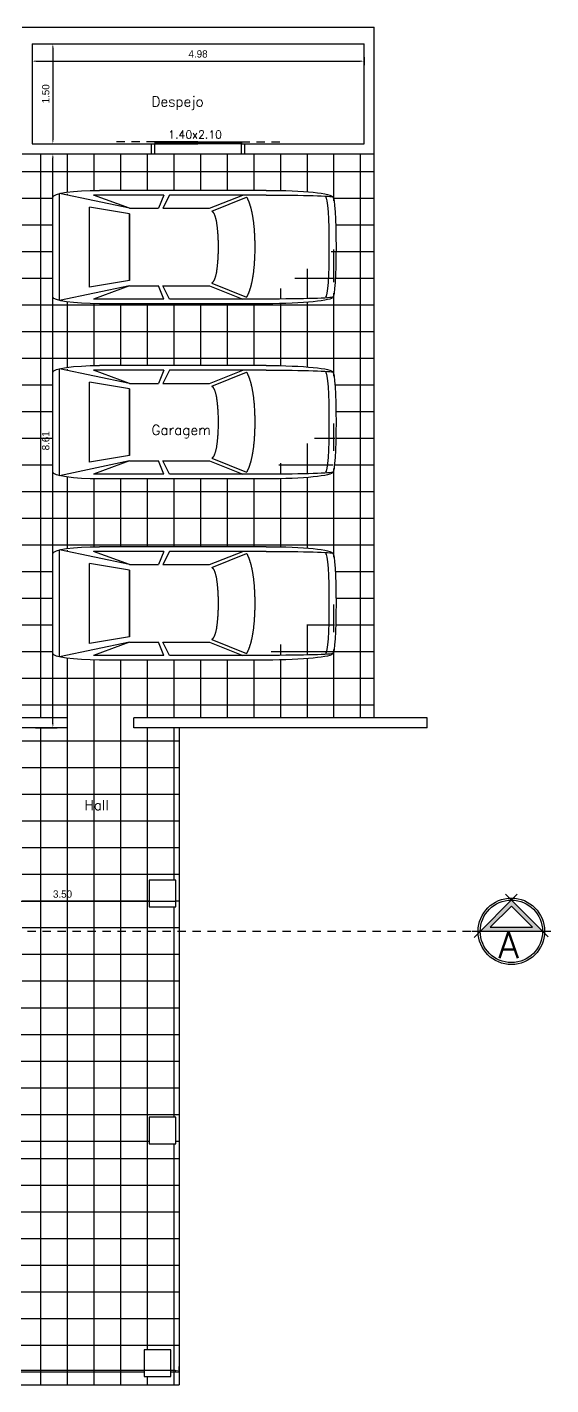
# Model space of a CAD drawing. Extents: x 381 to 417.7, y 184.4 to 253.5.
# Drawn here: x 409.79 to 417.66, y 233.14 to 253.5 of the extents above; entities that cross this region are included whole.
import ezdxf

# ---------------------------------------------------------------- set-up
doc = ezdxf.new("R2010")
doc.units = 0
doc.header["$MEASUREMENT"] = 0
doc.linetypes.add('HIDDEN2', pattern=[0.1875, 0.125, -0.0625])
doc.layers.get('0').update_dxf_attribs({"linetype": 'CONTINUOUS'})
doc.layers.get('DEFPOINTS').update_dxf_attribs({"linetype": 'CONTINUOUS'})
for name, color, linetype in [('COTAEX', 7, 'CONTINUOUS'), ('MOBIL', 7, 'CONTINUOUS'), ('PAREDE', 6, 'CONTINUOUS'), ('PROJECAO', 1, 'HIDDEN2')]:
    doc.layers.add(name, color=color, linetype=linetype)
doc.styles.add('ADRIANA', font='romans.shx', dxfattribs={"height": 0.12})
doc.styles.add('COMODOS', font='romans.shx', dxfattribs={"height": 0.15})
doc.styles.add('EXECUÇÃO', font='', dxfattribs={"height": 0.11})
doc.styles.get('EXECUÇÃO').set_extended_font_data('AvantGarde Md BT')
doc.dimstyles.new('COTAEXEC', dxfattribs={"dimscale": 0.05, "dimtxt": 0.11, "dimasz": 1.2, "dimexe": 1.25, "dimexo": 4, "dimgap": 1, "dimtad": 1, "dimrnd": 0.005, "dimzin": 4, "dimdsep": 46, "dimtxsty": 'EXECUÇÃO', "dimcen": 2.5, "dimdle": 0.15, "dimclrd": 2, "dimclre": 2, "dimclrt": 220, "dimadec": 0, "dimazin": 0, "dimtfac": 0.075, "dimtmove": 2, "dimatfit": 3, "dimfxl": 1, "dimtolj": 1, "dimtzin": 0, "dimarcsym": 0})
pattern_1 = [(0, (0, 18.93943), (0, 0.4), []), (90, (0, 18.93943), (-0.4, 2e-17), [])]

# ---------------------------------------------------------------- blocks, each defined once
blk = doc.blocks.new('*D61')
at = {"color": 2, "linetype": 'ByBlock'}
for p, q in [((409.87, 232.813), (409.87, 232.691)), ((409.93, 232.753), (414.791, 232.753)), ((414.851, 232.813), (414.851, 232.691))]:
    blk.add_line(p, q, dxfattribs=at)
for points in [[(409.93, 232.763), (409.93, 232.743), (409.87, 232.753)], [(414.791, 232.763), (414.791, 232.743), (414.851, 232.753)]]:
    blk.add_solid(points, dxfattribs=at)
at = {"layer": 'DEFPOINTS', "color": 0, "linetype": 'ByBlock'}
for p in [(409.87, 233.013), (414.851, 233.013), (414.851, 232.753)]:
    blk.add_point(p, dxfattribs=at)
at = {"color": 220, "linetype": 'ByBlock', "insert": (412.36, 232.861), "char_height": 0.11, "attachment_point": 5, "style": 'EXECUÇÃO'}
blk.add_mtext('\\A1;4.98', dxfattribs=at)
blk = doc.blocks.new('CARRO')
for p, q in [((-0.847, 1.34), (-0.847, -1.16)), ((-0.777, 1.34), (-0.777, -0.11)), ((0.783, 1.34), (0.783, -0.11)), ((0.853, 1.34), (0.853, -1.16)), ((-0.538, 0.524), (-0.747, 1.048)), ((0.543, 0.524), (0.752, 1.048)), ((-0.579, 0.49), (-0.777, 0.99)), ((0.584, 0.49), (0.783, 0.99)), ((-0.579, -0.21), (-0.579, 0.49)), ((0.584, -0.21), (0.584, 0.49)), ((-0.777, -0.11), (-0.579, -0.21)), ((-0.777, -0.194), (-0.579, -0.277)), ((-0.777, -0.194), (-0.777, -1.249)), ((0.783, -0.11), (0.584, -0.21)), ((0.783, -0.194), (0.584, -0.277)), ((0.783, -0.194), (0.783, -1.249)), ((-0.579, -0.71), (-0.579, -0.277)), ((0.584, -0.71), (0.584, -0.277)), ((-0.579, -0.71), (-0.799, -1.76)), ((-0.579, -0.71), (-0.777, -1.249)), ((-0.497, -0.71), (-0.597, -1.31)), ((-0.497, -0.71), (0.503, -0.71)), ((0.503, -0.71), (-0.497, -0.71)), ((0.503, -0.71), (0.603, -1.31)), ((0.584, -0.71), (0.804, -1.76)), ((0.584, -0.71), (0.783, -1.249)), ((-0.597, -1.31), (0.603, -1.31)), ((-0.799, -1.76), (0.804, -1.76)), ((-0.747, -1.86), (0.753, -1.86))]:
    blk.add_line(p, q)
for centre, major_axis, ratio, start_param, end_param in [((-0.747, 1.34), (0, 1), 0.1, 0, 1.570796), ((-0.747, 1.34), (0, 1), 0.03, 0, 1.570796), ((0.003, 2.34), (-0.75, 0), 0.066667, 3.141593, 6.283185), ((0.003, 2.234), (-0.75, 0), 0.066667, 3.141593, 6.283185), ((0.753, 1.34), (0, 1), 0.1, -1.570796, 0), ((0.753, 1.34), (0, 1), 0.03, -1.570796, 0), ((-0.747, -1.16), (0, -0.7), 0.142857, -1.570796, 0), ((0.753, -1.16), (0, -0.7), 0.142857, 0, 1.570796)]:
    blk.add_ellipse(centre, major_axis=major_axis, ratio=ratio, start_param=start_param, end_param=end_param)
for points, weights, knots in [([(0.752, 1.048), (0.718, 1.066), (0.681, 1.08), (0.584, 1.117), (0.451, 1.139), (0.257, 1.17), (0.003, 1.17), (-0.252, 1.17), (-0.446, 1.139), (-0.579, 1.117), (-0.676, 1.08), (-0.713, 1.066), (-0.747, 1.048)], [1.00218846838, 1.00168329589, 1, 1.02666131186, 1, 0.947875824001, 1, 0.947875824, 1, 1.02666131186, 1, 1.00168329589, 1.00218846838], [3.480533, 3.480533, 3.480533, 3.549829, 3.549829, 3.926991, 3.926991, 4.712389, 4.712389, 5.497787, 5.497787, 5.874949, 5.874949, 5.944245, 5.944245, 5.944245]), ([(0.543, 0.524), (0.514, 0.572), (0.364, 0.596), (0.214, 0.62), (0.003, 0.62), (-0.209, 0.62), (-0.359, 0.596), (-0.509, 0.572), (-0.538, 0.524)], [1.05086296857, 1.11252397795, 1, 0.9265783637, 1, 0.9265783637, 1, 1.11252397795, 1.05086296857], [3.3191, 3.3191, 3.3191, 3.926991, 3.926991, 4.712389, 4.712389, 5.497787, 5.497787, 6.105678, 6.105678, 6.105678])]:
    blk.add_rational_spline(points, weights, degree=2, knots=knots)
blk = doc.blocks.new('*D60')
at = {"color": 2, "linetype": 'ByBlock'}
for p, q in [((409.92, 232.663), (410.243, 232.663)), ((410.181, 224.119), (410.181, 232.603)), ((409.92, 224.059), (410.243, 224.059))]:
    blk.add_line(p, q, dxfattribs=at)
for points in [[(410.171, 232.603), (410.191, 232.603), (410.181, 232.663)], [(410.171, 224.119), (410.191, 224.119), (410.181, 224.059)]]:
    blk.add_solid(points, dxfattribs=at)
at = {"layer": 'DEFPOINTS', "color": 0, "linetype": 'ByBlock'}
for p in [(409.72, 232.663), (410.181, 232.663), (409.72, 224.059)]:
    blk.add_point(p, dxfattribs=at)
at = {"color": 220, "linetype": 'ByBlock', "insert": (410.074, 228.361), "char_height": 0.11, "attachment_point": 5, "rotation": 90, "style": 'EXECUÇÃO'}
blk.add_mtext('\\A1;8.61', dxfattribs=at)
blk = doc.blocks.new('*D63')
at = {"color": 2, "linetype": 'ByBlock'}
for p, q in [((395.716, 214.405), (395.716, 214.482)), ((412.016, 214.419), (395.776, 214.419)), ((412.076, 214.405), (412.076, 214.482))]:
    blk.add_line(p, q, dxfattribs=at)
for points in [[(395.776, 214.429), (395.776, 214.409), (395.716, 214.419)], [(412.016, 214.429), (412.016, 214.409), (412.076, 214.419)]]:
    blk.add_solid(points, dxfattribs=at)
at = {"layer": 'DEFPOINTS', "color": 0, "linetype": 'ByBlock'}
for p in [(395.716, 214.419), (395.716, 214.205), (412.076, 214.205)]:
    blk.add_point(p, dxfattribs=at)
at = {"color": 220, "linetype": 'ByBlock', "insert": (403.896, 214.526), "char_height": 0.11, "attachment_point": 5, "style": 'EXECUÇÃO'}
blk.add_mtext('\\A1;16.36', dxfattribs=at)
blk = doc.blocks.new('*D64')
at = {"color": 2, "linetype": 'ByBlock'}
for p, q in [((410.07, 234.313), (410.243, 234.313)), ((410.181, 234.253), (410.181, 232.873)), ((410.07, 232.813), (410.243, 232.813))]:
    blk.add_line(p, q, dxfattribs=at)
for points in [[(410.171, 234.253), (410.191, 234.253), (410.181, 234.313)], [(410.171, 232.873), (410.191, 232.873), (410.181, 232.813)]]:
    blk.add_solid(points, dxfattribs=at)
at = {"layer": 'DEFPOINTS', "color": 0, "linetype": 'ByBlock'}
for p in [(409.87, 234.313), (409.87, 232.813), (410.181, 232.813)]:
    blk.add_point(p, dxfattribs=at)
at = {"color": 220, "linetype": 'ByBlock', "insert": (410.074, 233.563), "char_height": 0.11, "attachment_point": 5, "rotation": 90, "style": 'EXECUÇÃO'}
blk.add_mtext('\\A1;1.50', dxfattribs=at)
blk = doc.blocks.new('*D65')
at = {"color": 2, "linetype": 'ByBlock'}
for p, q in [((408.576, 221.399), (408.576, 221.394)), ((408.636, 221.457), (412.016, 221.457)), ((412.076, 221.4), (412.076, 221.394))]:
    blk.add_line(p, q, dxfattribs=at)
for points in [[(408.636, 221.467), (408.636, 221.447), (408.576, 221.457)], [(412.016, 221.467), (412.016, 221.447), (412.076, 221.457)]]:
    blk.add_solid(points, dxfattribs=at)
at = {"layer": 'DEFPOINTS', "color": 0, "linetype": 'ByBlock'}
for p in [(408.576, 221.599), (412.076, 221.6), (412.076, 221.457)]:
    blk.add_point(p, dxfattribs=at)
at = {"color": 220, "linetype": 'ByBlock', "insert": (410.326, 221.564), "char_height": 0.11, "attachment_point": 5, "style": 'EXECUÇÃO'}
blk.add_mtext('\\A1;3.50', dxfattribs=at)
blk = doc.blocks.new('IND_CORTES1')
h = blk.add_hatch(color=256)
h.paths.add_polyline_path([(-0.468, 0), (0, -0.468), (0, 0.468)])
h.paths.add_polyline_path([(-0.379, 0), (-0.063, 0.317), (-0.063, -0.317)], flags=16)
for p, q in [((0.082, 0.55), (-0.555, -0.087)), ((0, -0.593), (0, 0.593)), ((-0.063, 0.317), (-0.379, 0)), ((-0.063, -0.317), (-0.063, 0.317)), ((-0.555, 0.088), (0.092, -0.56)), ((-0.379, 0), (-0.063, -0.317))]:
    blk.add_line(p, q)
blk.add_circle((0, 0), 0.499)
at = {"color": 3}
blk.add_circle((0, 0), 0.468, dxfattribs=at)
blk = doc.blocks.new('A$C297730F2')
at = {"layer": 'PROJECAO'}
blk.add_line((0.593, 0.499), (35.793, 0.499), dxfattribs=at)
at = {"rotation": 270}
blk.add_blockref('IND_CORTES1', (35.304, 0.499), dxfattribs=at)
at = {"color": 4, "style": 'COMODOS'}
blk.add_text('A', height=0.4, dxfattribs=at).set_placement((35.108, 0.095))

msp = doc.modelspace()

# ---------------------------------------------------------------- hatches: boundary and pattern name
at = {"ltscale": 0.05}
for points in [[(411.71, 251.782), (411.71, 251.752), (411.796, 251.752), (411.796, 251.782)], [(412.273, 251.782), (412.273, 251.752), (412.359, 251.752), (412.359, 251.782)], [(412.359, 251.782), (412.359, 251.752), (412.444, 251.752), (412.444, 251.782)], [(413.01, 251.782), (413.01, 251.752), (412.925, 251.752), (412.925, 251.782)]]:
    msp.add_hatch(color=256, dxfattribs=at).paths.add_polyline_path(points)
h = msp.add_hatch()
h.set_pattern_fill('_U', color=44, scale=0.4, style=0, double=1, pattern_type=0)
h.set_pattern_definition(pattern_1)
edge = h.paths.add_edge_path()
edge.add_line((415.001, 251.602), (413.06, 251.602))
edge.add_line((413.06, 251.602), (413.01, 251.602))
edge.add_line((413.01, 251.602), (411.71, 251.602))
edge.add_line((411.71, 251.602), (411.66, 251.602))
edge.add_line((411.66, 251.602), (409.72, 251.602))
edge.add_line((409.72, 251.602), (409.72, 250.01))
edge.add_line((409.72, 250.01), (410.181, 250.01))
edge.add_line((410.181, 250.01), (410.181, 250.967))
edge.add_ellipse((410.881, 250.955), major_axis=(0.7, 0), ratio=0.142857, start_angle=148.9973, end_angle=180, ccw=False)
edge.add_ellipse((410.881, 250.955), major_axis=(0.7, 0), ratio=0.142857, start_angle=90, end_angle=148.9973, ccw=False)
edge.add_line((410.881, 251.055), (413.381, 251.055))
edge.add_ellipse((413.381, 250.955), major_axis=(-1, 0), ratio=0.1, start_angle=180, end_angle=270, ccw=False)
edge.add_ellipse((414.381, 250.205), major_axis=(0, 0.75), ratio=0.066667, start_angle=254.9115, end_angle=360, ccw=False)
edge.add_line((414.429, 250.01), (415.001, 250.01))
edge.add_line((415.001, 250.01), (415.001, 251.602))
edge = h.paths.add_edge_path()
edge.add_line((415.001, 250.01), (414.429, 250.01))
edge.add_ellipse((414.381, 250.205), major_axis=(0, 0.75), ratio=0.066667, start_angle=180, end_angle=254.9115, ccw=False)
edge.add_ellipse((413.381, 249.455), major_axis=(-1, 0), ratio=0.03, start_angle=90, end_angle=180)
edge.add_ellipse((413.381, 249.455), major_axis=(1, 0), ratio=0.1, start_angle=270, end_angle=360, ccw=False)
edge.add_line((413.381, 249.355), (410.881, 249.355))
edge.add_ellipse((410.881, 249.455), major_axis=(-0.7, 0), ratio=0.142857, start_angle=31.0027, end_angle=90, ccw=False)
edge.add_ellipse((410.881, 249.455), major_axis=(-0.7, 0), ratio=0.142857, start_angle=0, end_angle=31.0027, ccw=False)
edge.add_line((410.181, 249.443), (410.181, 250.01))
edge.add_line((410.181, 250.01), (409.72, 250.01))
edge.add_line((409.72, 250.01), (409.72, 247.657))
edge.add_line((409.72, 247.657), (410.181, 247.657))
edge.add_line((410.181, 247.657), (410.181, 248.34))
edge.add_ellipse((410.881, 248.328), major_axis=(0.7, 0), ratio=0.142857, start_angle=148.9973, end_angle=180, ccw=False)
edge.add_ellipse((410.881, 248.328), major_axis=(0.7, 0), ratio=0.142857, start_angle=90, end_angle=148.9973, ccw=False)
edge.add_line((410.881, 248.428), (413.381, 248.428))
edge.add_ellipse((413.381, 248.328), major_axis=(-1, 0), ratio=0.1, start_angle=180, end_angle=270, ccw=False)
edge.add_ellipse((414.381, 247.578), major_axis=(0, 0.75), ratio=0.066667, start_angle=276.0717, end_angle=360, ccw=False)
edge.add_line((414.431, 247.657), (415.001, 247.657))
edge.add_line((415.001, 247.657), (415.001, 250.01))
edge = h.paths.add_edge_path()
edge.add_line((415.001, 247.657), (414.431, 247.657))
edge.add_ellipse((414.381, 247.578), major_axis=(0, 0.75), ratio=0.066667, start_angle=180, end_angle=276.0717, ccw=False)
edge.add_ellipse((413.381, 246.828), major_axis=(-1, 0), ratio=0.03, start_angle=90, end_angle=180)
edge.add_ellipse((413.381, 246.828), major_axis=(1, 0), ratio=0.1, start_angle=270, end_angle=360, ccw=False)
edge.add_line((413.381, 246.728), (410.881, 246.728))
edge.add_ellipse((410.881, 246.828), major_axis=(-0.7, 0), ratio=0.142857, start_angle=31.0027, end_angle=90, ccw=False)
edge.add_ellipse((410.881, 246.828), major_axis=(-0.7, 0), ratio=0.142857, start_angle=0, end_angle=31.0027, ccw=False)
edge.add_line((410.181, 246.816), (410.181, 247.657))
edge.add_line((410.181, 247.657), (409.72, 247.657))
edge.add_line((409.72, 247.657), (409.72, 246.748))
edge.add_line((409.72, 246.748), (409.72, 244.939))
edge.add_line((409.72, 244.939), (410.181, 244.939))
edge.add_line((410.181, 244.939), (410.181, 245.624))
edge.add_ellipse((410.881, 245.612), major_axis=(0.7, 0), ratio=0.142857, start_angle=148.9973, end_angle=180, ccw=False)
edge.add_ellipse((410.881, 245.612), major_axis=(0.7, 0), ratio=0.142857, start_angle=90, end_angle=148.9973, ccw=False)
edge.add_line((410.881, 245.712), (413.381, 245.712))
edge.add_ellipse((413.381, 245.612), major_axis=(-1, 0), ratio=0.1, start_angle=180, end_angle=270, ccw=False)
edge.add_ellipse((414.381, 244.862), major_axis=(0, 0.75), ratio=0.066667, start_angle=275.9234, end_angle=360, ccw=False)
edge.add_line((414.431, 244.939), (415.001, 244.939))
edge.add_line((415.001, 244.939), (415.001, 247.657))
edge = h.paths.add_edge_path()
edge.add_line((415.001, 244.939), (414.431, 244.939))
edge.add_ellipse((414.381, 244.862), major_axis=(0, 0.75), ratio=0.066667, start_angle=180, end_angle=275.9234, ccw=False)
edge.add_ellipse((413.381, 244.112), major_axis=(-1, 0), ratio=0.03, start_angle=90, end_angle=180)
edge.add_ellipse((413.381, 244.112), major_axis=(1, 0), ratio=0.1, start_angle=270, end_angle=360, ccw=False)
edge.add_line((413.381, 244.012), (410.881, 244.012))
edge.add_ellipse((410.881, 244.112), major_axis=(-0.7, 0), ratio=0.142857, start_angle=31.0027, end_angle=90, ccw=False)
edge.add_ellipse((410.881, 244.112), major_axis=(-0.7, 0), ratio=0.142857, start_angle=0, end_angle=31.0027, ccw=False)
edge.add_line((410.181, 244.1), (410.181, 244.939))
edge.add_line((410.181, 244.939), (409.72, 244.939))
edge.add_line((409.72, 244.939), (409.72, 243.148))
edge.add_line((409.72, 243.148), (410.398, 243.148))
edge.add_line((410.398, 243.148), (410.398, 242.998))
edge.add_line((410.398, 242.998), (411.398, 242.998))
edge.add_line((411.398, 242.998), (411.398, 243.148))
edge.add_line((411.398, 243.148), (415.001, 243.148))
edge.add_line((415.001, 243.148), (415.001, 244.939))
h.paths.add_polyline_path([(409.989, 247.14), (409.989, 247.46), (410.158, 247.46), (410.158, 247.14)], flags=24)
h = msp.add_hatch()
h.set_pattern_fill('_U', color=44, scale=0.4, style=0, double=1, pattern_type=0)
h.set_pattern_definition([(0, (0, 0), (0, 0.4), []), (90, (0, 0), (-0.4, 2e-17), [])])
h.paths.add_polyline_path([(412.076, 242.998), (409.72, 242.998), (409.72, 242.683), (409.72, 242.643), (409.72, 241.143), (409.72, 241.103), (409.72, 240.538), (409.72, 239.088), (408.576, 239.088), (408.576, 236.945), (408.577, 236.945), (408.577, 236.895), (408.576, 236.895), (408.576, 236.645), (412.076, 236.645)])
h.paths.add_polyline_path([(411.626, 240.313), (411.626, 240.713), (412.026, 240.713), (412.026, 240.313)], flags=16)
h.paths.add_polyline_path([(411.626, 237.16), (412.026, 237.16), (412.026, 236.76), (411.626, 236.76)], flags=16)
h.paths.add_polyline_path([(410.151, 240.588), (410.502, 240.588), (410.502, 240.418), (410.151, 240.418)], flags=24)
h.paths.add_polyline_path([(408.853, 237.374), (409.279, 237.374), (409.279, 237.554), (408.853, 237.554)], flags=24)
h.paths.add_polyline_path([(408.672, 237.584), (409.578, 237.584), (409.578, 237.764), (408.672, 237.764)], flags=24)
h.paths.add_polyline_path([(410.645, 241.724), (411.07, 241.724), (411.07, 241.949), (410.645, 241.949)], flags=24)
h = msp.add_hatch()
h.set_pattern_fill('_U', color=44, scale=0.4, style=0, double=1, pattern_type=0)
h.set_pattern_definition(pattern_1)
h.paths.add_polyline_path([(412.076, 233.145), (412.076, 236.645), (408.576, 236.645), (402.203, 236.645), (402.203, 233.145)])
h.paths.add_polyline_path([(408.186, 233.672), (408.186, 233.272), (407.786, 233.272), (407.786, 233.672)], flags=16)
h.paths.add_polyline_path([(411.551, 233.672), (411.951, 233.672), (411.951, 233.272), (411.551, 233.272)], flags=16)
h.paths.add_polyline_path([(404.096, 233.672), (404.096, 233.272), (403.696, 233.272), (403.696, 233.672)], flags=16)
h.paths.add_polyline_path([(403.682, 233.551), (404.111, 233.551), (404.111, 233.381), (403.682, 233.381)], flags=24)
h.paths.add_polyline_path([(403.004, 236.318), (403.004, 235.892), (403.184, 235.892), (403.184, 236.318)], flags=24)
h.paths.add_polyline_path([(403.214, 236.499), (403.214, 235.593), (403.394, 235.593), (403.394, 236.499)], flags=24)
h.paths.add_polyline_path([(407.379, 236.318), (407.379, 235.892), (407.559, 235.892), (407.559, 236.318)], flags=24)
h.paths.add_polyline_path([(407.589, 236.499), (407.589, 235.593), (407.769, 235.593), (407.769, 236.499)], flags=24)

# ---------------------------------------------------------------- linework, layer by layer
at = {"color": 6}
for p, q in [((409.87, 253.252), (409.87, 251.752)), ((410.398, 243.148), (409.72, 243.148)), ((410.398, 242.998), (410.398, 243.148)), ((415.801, 243.148), (411.398, 243.148)), ((411.398, 242.998), (411.398, 243.148)), ((415.801, 242.998), (415.801, 243.148)), ((410.398, 242.998), (409.72, 242.998)), ((415.801, 242.998), (411.398, 242.998))]:
    msp.add_line(p, q, dxfattribs=at)
at = {"color": 4, "ltscale": 0.05}
for p, q in [((411.66, 251.602), (411.66, 251.752)), ((411.71, 251.602), (411.71, 251.752)), ((413.01, 251.602), (413.01, 251.752)), ((413.06, 251.602), (413.06, 251.752))]:
    msp.add_line(p, q, dxfattribs=at)
at = {"color": 4}
for p, q in [((411.66, 251.752), (411.71, 251.752)), ((413.01, 251.752), (413.06, 251.752)), ((411.66, 251.602), (411.71, 251.602)), ((413.01, 251.602), (413.06, 251.602))]:
    msp.add_line(p, q, dxfattribs=at)
for p, q in [((412.273, 251.772), (411.797, 251.772)), ((412.273, 251.762), (411.797, 251.762)), ((412.444, 251.772), (412.923, 251.772)), ((412.444, 251.762), (412.923, 251.762)), ((415.001, 243.148), (415.001, 251.602)), ((412.076, 242.998), (412.076, 233.145)), ((401.319, 233.145), (412.076, 233.145))]:
    msp.add_line(p, q)
at = {"color": 7}
msp.add_line((411.71, 251.602), (413.01, 251.602), dxfattribs=at)
at = {"color": 3}
for points in [[(412.357, 251.782), (411.71, 251.782), (411.71, 251.752), (412.357, 251.752)], [(412.36, 251.782), (413.01, 251.782), (413.01, 251.752), (412.36, 251.752)]]:
    msp.add_lwpolyline(points, close=True, dxfattribs=at)
for points in [[(412.273, 251.752), (412.359, 251.752), (412.359, 251.782), (412.273, 251.782)], [(412.444, 251.752), (412.359, 251.752), (412.359, 251.782), (412.444, 251.782)]]:
    msp.add_lwpolyline(points, close=True)
at = {"layer": 'PAREDE'}
for p, q in [((409.72, 253.502), (415.001, 253.502)), ((415.001, 251.602), (415.001, 253.502)), ((409.87, 253.252), (414.851, 253.252)), ((414.851, 251.752), (414.851, 253.252)), ((409.87, 251.752), (411.66, 251.752)), ((413.06, 251.752), (414.851, 251.752)), ((409.72, 251.602), (411.66, 251.602)), ((413.06, 251.602), (415.001, 251.602))]:
    msp.add_line(p, q, dxfattribs=at)
for points in [[(411.626, 240.313), (412.026, 240.313), (412.026, 240.713), (411.626, 240.713), (411.626, 240.313)], [(411.626, 236.76), (412.026, 236.76), (412.026, 237.16), (411.626, 237.16), (411.626, 236.76)], [(411.551, 233.272), (411.951, 233.272), (411.951, 233.672), (411.551, 233.672), (411.551, 233.272)]]:
    msp.add_lwpolyline(points, dxfattribs=at)
at = {"layer": 'PROJECAO'}
for p, q in [((411.71, 251.782), (411.06, 251.782)), ((413.01, 251.782), (413.66, 251.782))]:
    msp.add_line(p, q, dxfattribs=at)

# ---------------------------------------------------------------- block references
at = {"color": 142}
msp.add_blockref('A$C297730F2', (381.759, 239.446), dxfattribs=at)
at = {"layer": 'MOBIL', "xscale": -1, "rotation": 270}
for p in [(412.041, 250.202), (412.041, 247.576), (412.041, 244.859)]:
    msp.add_blockref('CARRO', p, dxfattribs=at)

# ---------------------------------------------------------------- texts
at = {"color": 4, "style": 'COMODOS'}
for s, p in [('Despejo', (411.66, 252.312)), ('Garagem', (411.66, 247.388)), ('Hall', (410.654, 241.762))]:
    msp.add_text(s, height=0.15, dxfattribs=at).set_placement(p)
at = {"layer": 'COTAEX', "style": 'ADRIANA'}
msp.add_text('1.40x2.10', height=0.12, dxfattribs=at).set_placement((411.912, 251.832))

# ---------------------------------------------------------------- dimensions: what is measured, and where the dimension line sits
at = {"color": 7}
dim = msp.add_aligned_dim(p1=(409.87, 253.252), p2=(414.851, 253.252), distance=-0.259, dimstyle='COTAEXEC', dxfattribs=at)
dim.commit()
dim.dimension.update_dxf_attribs({"geometry": '*D61', "text_midpoint": (412.36, 251.8), "insert": (0, 20.239)})
dim = msp.add_linear_dim(base=(410.181, 251.752), p1=(409.87, 253.252), p2=(409.87, 251.752), angle=90, dimstyle='COTAEXEC', dxfattribs=at)
dim.commit()
dim.dimension.update_dxf_attribs({"geometry": '*D64', "text_midpoint": (410.074, 252.502), "insert": (0, 18.939)})
at = {"color": 3}
dim = msp.add_aligned_dim(p1=(409.72, 242.998), p2=(409.72, 251.602), distance=-0.461, dimstyle='COTAEXEC', dxfattribs=at)
dim.commit()
dim.dimension.update_dxf_attribs({"geometry": '*D60', "text_midpoint": (410.074, 247.3), "insert": (0, 18.939)})
at = {"color": 7}
dim = msp.add_linear_dim(base=(412.076, 240.396), p1=(408.576, 240.538), p2=(412.076, 240.539), dimstyle='COTAEXEC', dxfattribs=at)
dim.commit()
dim.dimension.update_dxf_attribs({"geometry": '*D65', "text_midpoint": (410.326, 240.503), "insert": (0, 18.939)})
at = {"color": 6}
dim = msp.add_linear_dim(base=(395.716, 233.359), p1=(412.076, 233.145), p2=(395.716, 233.145), dimstyle='COTAEXEC', dxfattribs=at)
dim.commit()
dim.dimension.update_dxf_attribs({"geometry": '*D63', "text_midpoint": (403.896, 233.466), "insert": (0, 18.939)})

doc.saveas('drawing.dxf')
